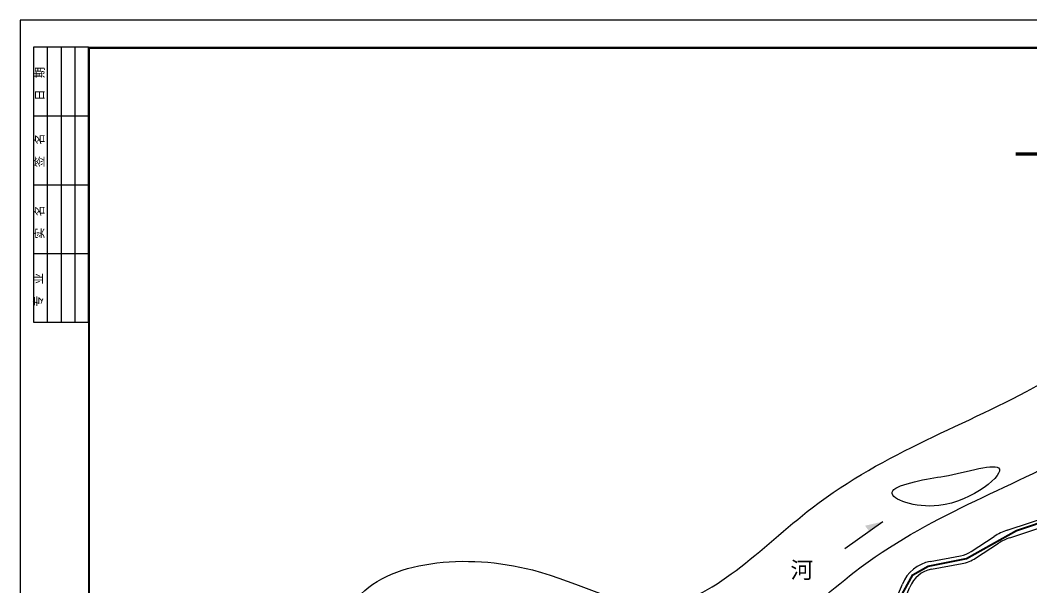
# Model space of a CAD drawing. Header units: millimetres. Extents: x 3174 to 4662, y 498 to 1092.
# Drawn here: x 3173.8 to 3541.3, y 886 to 1092.1 of the extents above; entities that cross this region are included whole.
import ezdxf

# ---------------------------------------------------------------- set-up
doc = ezdxf.new("R2010")
doc.units = ezdxf.units.MM
doc.layers.add('dgx', color=3, linetype='Continuous')
doc.layers.add('河流', color=5, linetype='Continuous')
doc.layers.add('干管', color=2, linetype='Continuous', lineweight=50)
doc.layers.add('标号', color=6, linetype='Continuous', lineweight=50)
doc.styles.get("Standard").update_dxf_attribs({"font": 'txt', "bigfont": 'gbcbig.shx'})

msp = doc.modelspace()

# ---------------------------------------------------------------- hatches: boundary and pattern name
msp.add_hatch(color=256).paths.add_polyline_path([(3487.14, 910.01), (3480.68, 908.5), (3482.21, 906.51)])

# ---------------------------------------------------------------- linework, layer by layer
for p, q in [((3178.6, 1082.39), (3178.6, 982.39)), ((3198.6, 1082.39), (3178.6, 1082.39)), ((3183.6, 1082.39), (3183.6, 982.39)), ((3188.6, 1082.39), (3188.6, 982.39)), ((3193.6, 1082.39), (3193.6, 982.39)), ((3198.6, 982.39), (3198.6, 1082.39)), ((3198.76, 982.13), (3198.76, 1082.13)), ((3178.6, 1057.39), (3198.6, 1057.39)), ((3178.6, 1032.39), (3198.6, 1032.39)), ((3178.6, 1007.39), (3198.6, 1007.39)), ((3178.6, 982.39), (3198.6, 982.39)), ((3532.38, 906.88), (3573.06, 920.41)), ((3533.3, 904.12), (3573.98, 917.65)), ((3473.33, 900.21), (3487.14, 910.01)), ((3519.25, 899.15), (3527.6, 904.58)), ((3520.84, 896.71), (3529.19, 902.14)), ((3504.29, 895.52), (3515.41, 897.61)), ((3504.83, 892.67), (3515.95, 894.76)), ((3492.83, 883.86), (3494.25, 887.32)), ((3495.52, 882.76), (3496.94, 886.23))]:
    msp.add_line(p, q)
msp.add_lwpolyline([(3173.76, 498.13), (4014.76, 498.13), (4014.76, 1092.13), (3173.76, 1092.13)], close=True)
at = {"const_width": 0.8}
msp.add_lwpolyline([(3198.76, 508.13), (4004.76, 508.13), (4004.76, 1082.13), (3198.76, 1082.13)], close=True, dxfattribs=at)
at = {"color": 7}
for points, const_width in [([(3535.38, 1043.52), (3707.9, 1043.52)], 1.2), ([(3535.38, 1040.4), (3707.9, 1040.4)], 0.001)]:
    msp.add_lwpolyline(points, dxfattribs=dict(at, const_width=const_width))
for centre, radius, start, end in [((3538.95, 887.13), 20.81, 108.3974, 123.0332), ((3538.95, 887.13), 17.91, 108.3974, 123.0332), ((3513.45, 908.08), 10.65, 280.6479, 303.0332), ((3513.45, 908.08), 13.55, 280.6479, 303.0332), ((3506.8, 882.2), 13.55, 100.6479, 157.7933), ((3506.8, 882.2), 10.65, 100.6479, 157.7933)]:
    msp.add_arc(centre, radius, start, end)
at = {"layer": 'dgx'}
for points in [[(3268.44, 646.47), (3320.83, 745.61), (3359.73, 838.4), (3442.28, 834.43), (3583.57, 908.19), (3684.38, 962.12), (3708.98, 962.91)], [(3300.19, 618.71), (3370.04, 751.16), (3483.55, 778.12), (3570.07, 824.92), (3741.53, 902.64), (3757.4, 920.09)]]:
    msp.add_spline(points, degree=3, dxfattribs=at)
at = {"layer": '干管', "color": 1, "linetype": 'ByBlock', "lineweight": 40}
msp.add_lwpolyline([(3435.33, 836.37), (3444.41, 838.03), (3464.95, 852.25), (3478.12, 866.04), (3489.55, 875.24), (3498.04, 890.71), (3503.63, 893.79), (3517.55, 896.59), (3535.69, 906.73), (3577.87, 920.92), (3591.66, 932.18), (3628.71, 949.65)], dxfattribs=at)
at = {"layer": '河流', "start_tangent": (0.530322, 0.847796)}
for points in [[(3242.12, 687.78), (3257.44, 711.95), (3259.86, 762.71), (3284.05, 811.87), (3295.34, 881.16), (3359.86, 892.44), (3405.83, 879.55), (3461.47, 915), (3544.53, 960.12), (3617.92, 1002.02), (3696.44, 1012.92)], [(3257.44, 664.41), (3272.76, 688.59), (3275.18, 739.35), (3299.38, 788.5), (3310.67, 857.79), (3375.18, 869.07), (3421.15, 856.18), (3476.79, 891.63), (3559.85, 936.76), (3633.24, 978.65), (3702.64, 993.45)]]:
    msp.add_spline(points, degree=3, dxfattribs=at)
at = {"layer": '河流', "start_tangent": (-0.989108, -0.147189), "end_tangent": (-0.989108, -0.147189)}
msp.add_spline([(3508.24, 926.28), (3490.5, 920.64), (3507.44, 915.81), (3529.21, 929.5), (3508.24, 926.28)], degree=3, dxfattribs=at)

# ---------------------------------------------------------------- texts
at = {"insert": (3453.61, 895.46), "char_height": 6.05, "width": 31.635, "attachment_point": 1}
msp.add_mtext('{\\fSimSun|b0|i0|c134|p2;河}', dxfattribs=at)
at = {"layer": '标号', "linetype": 'ByBlock', "lineweight": -3, "char_height": 3, "width": 27.2759, "attachment_point": 1, "rotation": 90}
for s, insert in [('{\\fSimSun|b0|i0|c134|p2;\\C0;日  期}', (3179.39, 1062.92)), ('{\\fSimSun|b0|i0|c134|p2;\\C0;签  名}', (3179.29, 1038.72)), ('{\\fSimSun|b0|i0|c134|p2;\\C0;实  名}', (3179.3, 1012.69)), ('{\\fSimSun|b0|i0|c134|p2;\\C0;专  业}', (3178.87, 988.04))]:
    msp.add_mtext(s, dxfattribs=dict(at, insert=insert))

doc.saveas('drawing.dxf')
